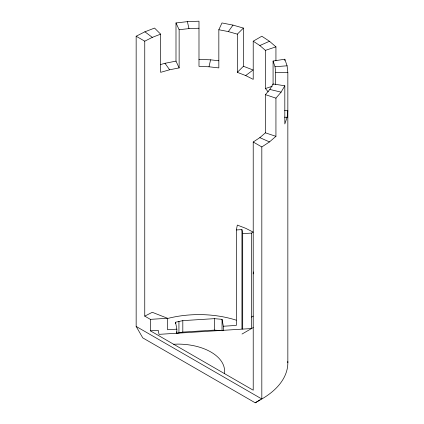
<?xml version="1.0" encoding="UTF-8"?>
<svg xmlns="http://www.w3.org/2000/svg" width="424" height="424" viewBox="0 0 424 424"><rect width="100%" height="100%" fill="white"/><g stroke="black" fill="none" stroke-linecap="round" stroke-linejoin="round"><path stroke-width="0.64" d="M253.218 273.888L253.361 271.943M224.317 373.512L224.588 371.106A46.767 26.998 0 0 0 177.826 344.108L173.66 344.262M287.816 361.486A88.855 51.299 0 0 1 261.82 398.984L255.206 402.8L142.771 337.886L136.157 326.432L136.157 36.225L144.754 41.192L144.754 316.119L150.366 319.362L150.366 330.815L253.218 390.197L253.218 141.998L259.838 137.641L265.408 132.829L265.408 94.642L269.844 89.448L273.072 83.963L284.817 85.781L284.817 123.962L287.085 117.384L287.843 110.685L284.642 110.685M236.332 229.962L237.334 225.075L245.676 228.298L253.218 232.114L251.543 233.083L242.698 233.635L241.94 229.612L236.332 229.962L236.332 325.425L223.342 326.241L222.043 319.33L214.348 318.657L182.813 320.634L175.552 322.245L175.552 323.517M136.157 36.225L144.897 31.8L154.559 28.074L160.638 34.153L160.638 72.34L169.637 69.775L179.135 67.914L175.992 61.136L175.992 22.949L187.387 21.64L198.989 21.2L198.989 66.404L209 66.785L210.585 59.826L218.816 60.77M209 66.785L218.837 67.914L218.837 29.728L221.985 22.949L232.993 25.106L243.413 28.074L243.413 66.255L237.334 72.34L245.676 75.557L253.218 79.373L253.218 41.192L261.82 36.225L269.484 41.271L275.939 46.852L275.939 60.674M136.157 326.432L261.82 398.984L261.82 146.958L269.484 141.918L275.939 136.337L275.939 98.151L281.08 92.135L284.817 85.781M218.837 29.728L228.34 31.593L232.993 25.106M237.334 72.34L237.334 34.153L243.413 28.074M245.676 75.557L253.08 69.987L243.413 66.255M251.543 317.088L253.218 316.119M242.014 334.048L253.218 327.577M144.754 41.192L152.296 37.37L160.638 34.153M144.754 316.119L152.296 312.303L167.549 318.281L167.549 329.74L176.85 329.156L176.85 332.973L176.612 331.716M253.218 41.192L259.838 45.543L269.484 41.271M259.838 45.543L265.408 50.361L275.939 46.852M265.408 50.361L265.408 88.547L272.224 86.273M160.691 64.512L164.984 63.293L175.992 61.136M176.676 333.397L182.813 332.087L214.348 330.111L220.22 330.55M273.072 84.742L273.072 61.04L284.817 59.222L287.085 65.805L287.843 72.499L287.843 362.706M175.992 22.949L179.135 29.728L188.977 28.599L198.989 28.223M273.072 61.04L275.028 66.722L287.085 65.805M150.366 319.362L167.549 318.281M150.366 330.815L158.253 330.322L159.011 334.351L251.543 328.542L251.543 233.083M275.028 66.722L275.685 72.499L287.843 72.499M198.989 59.386L210.585 59.826M284.546 117.188L287.085 117.384M269.844 89.448L281.08 92.135M228.34 31.593L237.334 34.153M265.408 94.642L275.939 98.151M265.408 132.829L275.939 136.337M259.838 137.641L269.484 141.918M253.218 141.998L261.82 146.958M144.897 31.8L152.296 37.37M265.408 88.547L268.233 91.849M164.984 63.293L169.637 69.775M187.387 21.64L188.977 28.599M175.552 322.245L176.85 329.156M284.817 59.222L284.817 60.542M275.685 72.499L275.685 84.35M242.698 233.635L242.698 329.098M241.94 229.612L241.94 328.892M223.342 326.241L223.342 330.694M222.043 319.33L222.043 330.784M214.348 318.657L214.348 330.111M182.813 320.634L182.813 332.087M179.135 29.728L179.135 67.914M178.933 321.339L178.933 332.792M260.14 399.737A79.505 45.903 0 0 1 255.206 402.8M167.183 318.594A76.696 44.282 0 0 1 236.173 320.157"/></g></svg>
